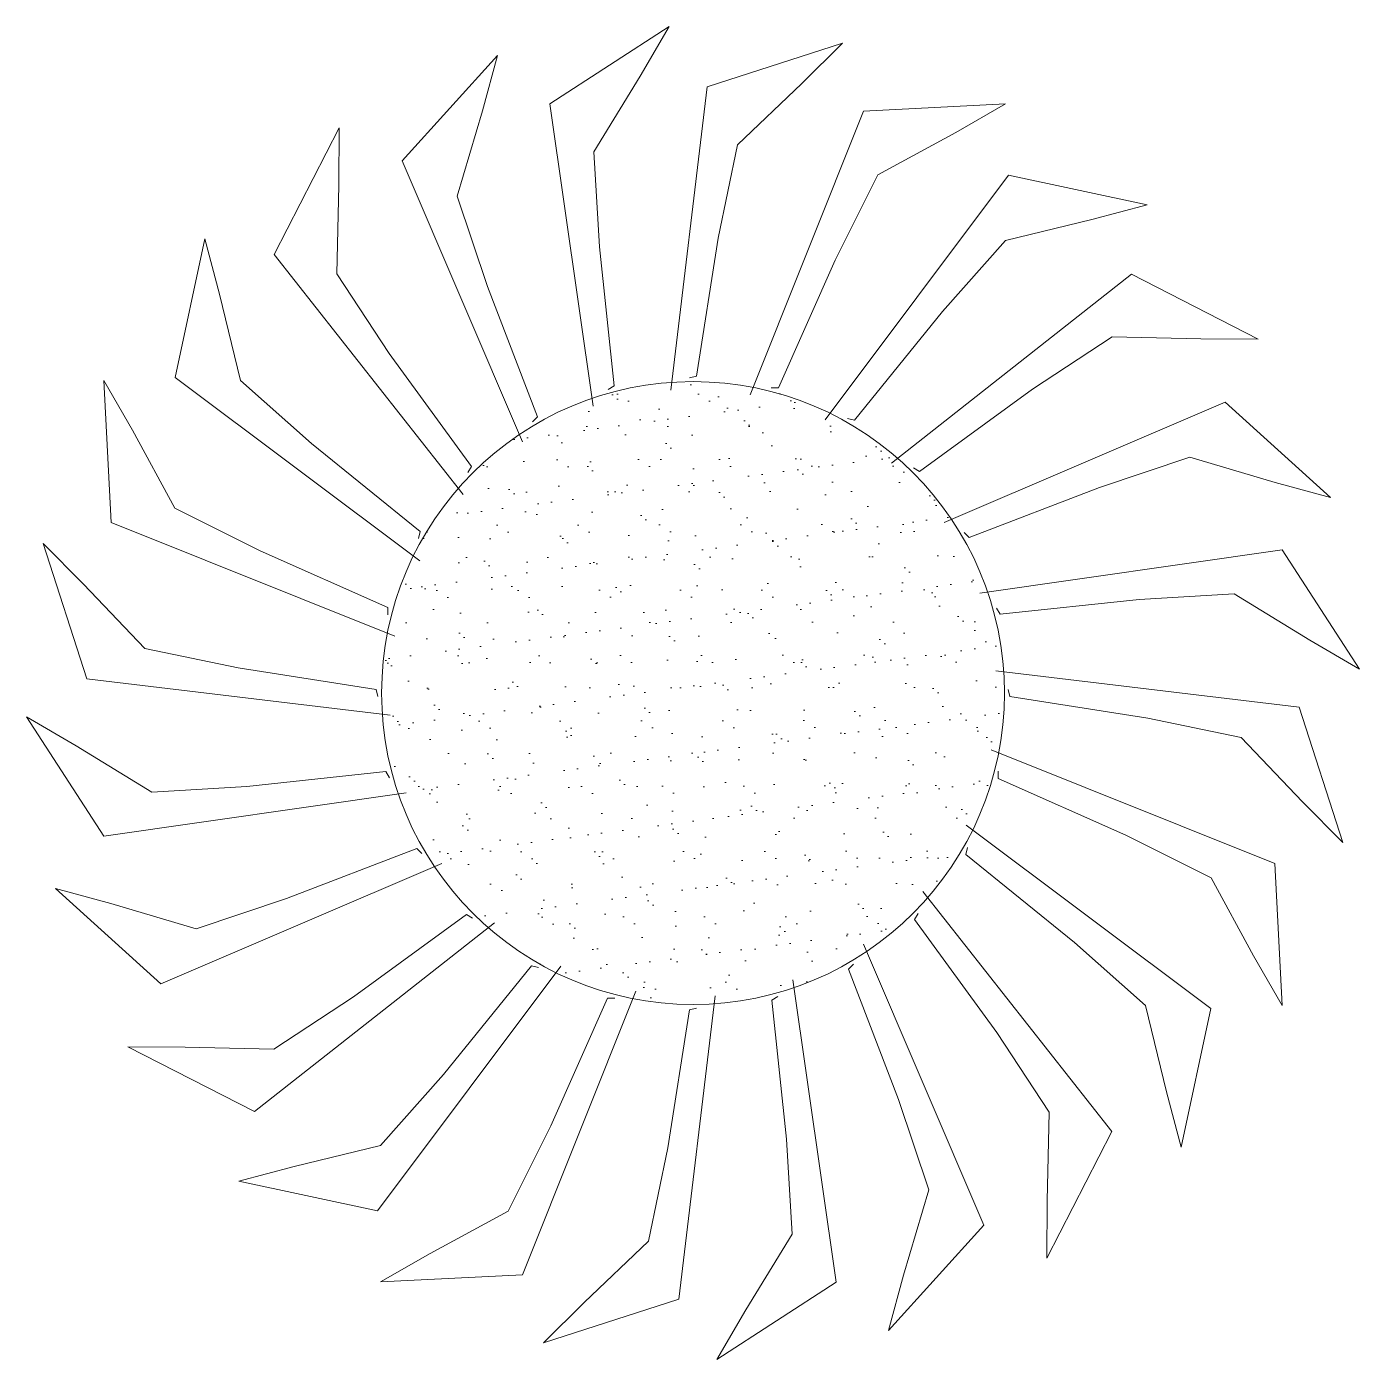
# Model space of a CAD drawing. Header units: inches. Extents: x 154 to 3537458, y 443 to 102045062.
# Drawn here: x 5393.32 to 5418.87, y 51160.07 to 51185.62 of the extents above; entities that cross this region are included whole.
import ezdxf

# ---------------------------------------------------------------- set-up
doc = ezdxf.new("R2010")
doc.units = ezdxf.units.IN
doc.layers.add('PLANT', color=94, linetype='Continuous', lineweight=0)

# ---------------------------------------------------------------- blocks, each defined once
blk = doc.blocks.new('xcer')
h = blk.add_hatch()
h.set_pattern_fill('AR-SAND', color=32, scale=0.1, style=0)
h.set_pattern_definition([(37.5, (0, 0), (-0.0062993358, 0.192682377), [0, -0.152, 0, -0.17, 0, -0.1625]), (7.5, (0, 0), (0.1769776705, 0.2822146065), [0, -0.082, 0, -0.137, 0, -0.0525]), (327.5, (-0.123, 0), (0.3114141862, 0.0005659054), [0, -0.05, 0, -0.18, 0, -0.235]), (317.5, (-0.123, 0), (0.3006126605, 0.0877675565), [0, -0.025, 0, -0.118, 0, -0.135])])
h.paths.add_polyline_path([(341.6396, 10200.6425, 1), (339.2512, 10200.6425, 1)])
for points in [[(340.063, 10201.7419), (339.896, 10202.9021), (340.3539, 10203.1979), (340.2433, 10203.0084), (340.0656, 10202.7173), (340.0874, 10202.3529), (340.1437, 10201.8199), (340.1201, 10201.8063)], [(340.3606, 10201.8034), (340.4996, 10202.9673), (341.0183, 10203.1345), (340.8625, 10202.9801), (340.6155, 10202.7449), (340.5423, 10202.3873), (340.4587, 10201.8579), (340.4324, 10201.8508)], [(339.7915, 10201.6055), (339.3299, 10202.683), (339.6956, 10203.0871), (339.6378, 10202.8754), (339.5416, 10202.5483), (339.6569, 10202.202), (339.8493, 10201.7017), (339.83, 10201.6825)], [(340.664, 10201.7858), (341.0994, 10202.8741), (341.6438, 10202.9013), (341.4533, 10202.7925), (341.1539, 10202.6292), (340.9906, 10202.3027), (340.7728, 10201.813), (340.7456, 10201.813)], [(339.5646, 10201.4034), (338.8398, 10202.3247), (339.0884, 10202.8098), (339.0874, 10202.5903), (339.0791, 10202.2494), (339.2802, 10201.9448), (339.5954, 10201.5113), (339.5818, 10201.4878)], [(340.9524, 10201.6903), (341.6547, 10202.6288), (342.1876, 10202.5142), (341.9754, 10202.4583), (341.6439, 10202.3782), (341.4017, 10202.1051), (341.0646, 10201.6884), (341.0383, 10201.6954)], [(339.3976, 10201.1495), (338.4592, 10201.8519), (338.5738, 10202.3847), (338.6296, 10202.1725), (338.7098, 10201.8411), (338.9828, 10201.5988), (339.3995, 10201.2618), (339.3925, 10201.2355)], [(341.2063, 10201.5233), (342.1276, 10202.2481), (342.6126, 10201.9995), (342.3932, 10202.0005), (342.0523, 10202.0088), (341.7476, 10201.8077), (341.3142, 10201.4925), (341.2906, 10201.5061)], [(339.3021, 10200.8611), (338.2138, 10201.2966), (338.1866, 10201.8409), (338.2955, 10201.6504), (338.4587, 10201.351), (338.7852, 10201.1877), (339.2749, 10200.97), (339.2749, 10200.9427)], [(341.4084, 10201.2964), (342.4858, 10201.758), (342.89, 10201.3923), (342.6783, 10201.4501), (342.3512, 10201.5464), (342.0048, 10201.431), (341.5046, 10201.2386), (341.4853, 10201.2579)], [(339.2845, 10200.5577), (338.1206, 10200.6967), (337.9534, 10201.2155), (338.1079, 10201.0596), (338.343, 10200.8127), (338.7006, 10200.7394), (339.23, 10200.6559), (339.2371, 10200.6296)], [(341.5448, 10201.0249), (342.705, 10201.1919), (343.0007, 10200.7341), (342.8112, 10200.8446), (342.5202, 10201.0223), (342.1558, 10201.0005), (341.6228, 10200.9442), (341.6092, 10200.9678)], [(341.6063, 10200.7273), (342.7702, 10200.5883), (342.9374, 10200.0696), (342.7829, 10200.2254), (342.5478, 10200.4724), (342.1901, 10200.5456), (341.6607, 10200.6292), (341.6537, 10200.6555)], [(339.346, 10200.2602), (338.1858, 10200.0932), (337.89, 10200.551), (338.0796, 10200.4404), (338.3706, 10200.2627), (338.735, 10200.2846), (339.268, 10200.3409), (339.2816, 10200.3173)], [(341.5887, 10200.424), (342.677, 10199.9885), (342.7042, 10199.4441), (342.5953, 10199.6346), (342.4321, 10199.934), (342.1056, 10200.0973), (341.6159, 10200.3151), (341.6159, 10200.3423)], [(341.4931, 10200.1355), (342.4316, 10199.4332), (342.317, 10198.9003), (342.2612, 10199.1125), (342.181, 10199.444), (341.9079, 10199.6862), (341.4912, 10200.0233), (341.4983, 10200.0496)], [(339.4824, 10199.9887), (338.405, 10199.5271), (338.0008, 10199.8927), (338.2125, 10199.835), (338.5396, 10199.7387), (338.8859, 10199.8541), (339.3862, 10200.0464), (339.4054, 10200.0272)], [(341.3262, 10199.8816), (342.051, 10198.9603), (341.8023, 10198.4753), (341.8034, 10198.6947), (341.8117, 10199.0356), (341.6106, 10199.3403), (341.2953, 10199.7737), (341.309, 10199.7973)], [(339.6845, 10199.7617), (338.7632, 10199.037), (338.2782, 10199.2856), (338.4976, 10199.2846), (338.8385, 10199.2762), (339.1431, 10199.4773), (339.5766, 10199.7926), (339.6002, 10199.779)], [(341.0993, 10199.6796), (341.5609, 10198.6021), (341.1952, 10198.1979), (341.253, 10198.4096), (341.3492, 10198.7367), (341.2338, 10199.0831), (341.0415, 10199.5833), (341.0608, 10199.6026)], [(339.9384, 10199.5948), (339.2361, 10198.6563), (338.7032, 10198.7709), (338.9154, 10198.8267), (339.2469, 10198.9069), (339.4891, 10199.18), (339.8262, 10199.5967), (339.8525, 10199.5896)], [(340.2268, 10199.4992), (339.7913, 10198.411), (339.247, 10198.3838), (339.4375, 10198.4926), (339.7369, 10198.6558), (339.9002, 10198.9823), (340.1179, 10199.472), (340.1452, 10199.472)], [(340.8278, 10199.5431), (340.9948, 10198.3829), (340.5369, 10198.0872), (340.6475, 10198.2767), (340.8252, 10198.5677), (340.8034, 10198.9321), (340.7471, 10199.4651), (340.7706, 10199.4787)], [(340.5302, 10199.4816), (340.3912, 10198.3177), (339.8724, 10198.1505), (340.0283, 10198.305), (340.2752, 10198.5401), (340.3485, 10198.8978), (340.4321, 10199.4272), (340.4583, 10199.4342)]]:
    blk.add_lwpolyline(points)
blk.add_circle((340.4454, 10200.6425), 1.1942)

msp = doc.modelspace()

# ---------------------------------------------------------------- block references
at = {"layer": 'PLANT', "xscale": 5, "yscale": 5, "zscale": 5}
msp.add_blockref('xcer', (3703.86794, 169.63091), dxfattribs=at)

doc.saveas('drawing.dxf')
